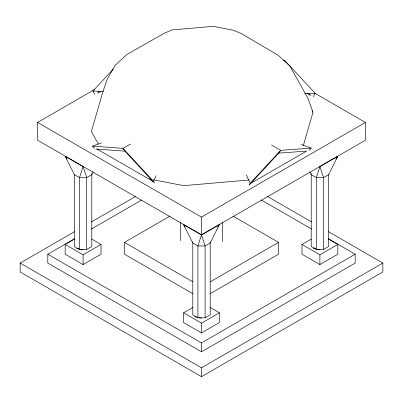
<?xml version="1.0" encoding="UTF-8"?>
<svg xmlns="http://www.w3.org/2000/svg" width="403" height="403" viewBox="0 0 403 403"><rect width="100%" height="100%" fill="white"/><g stroke="black" fill="none" stroke-linecap="round" stroke-linejoin="round"><path stroke-width="0.6" d="M303.303 145.735L312.985 112.286L307.968 98.357L289.959 66.127L277.994 55.115L241.296 33.56L233.312 30.21L213.313 26.346L172.111 29.908L164.394 33.182L127.061 54.37L115.203 65.266L107.329 78.993L102.825 92.005L91.416 131.428L98.347 144.108M93.194 171.859L91.798 174.655L86.7 177.597L79.492 177.597L74.394 174.655L65.165 156.213L83.094 166.565L79.492 177.597L79.492 249.467L86.7 249.467L91.798 246.525L91.798 173.617M309.806 171.859L311.202 174.655L316.3 177.597L323.508 177.597L328.606 174.655L337.835 156.213L319.906 166.565L316.3 177.597L316.3 249.467L323.508 249.467L328.606 246.525L328.606 174.242M154.581 183.083L153.467 181.325L156.072 175.713M197.898 317.831L197.898 245.956L201.5 234.924L219.428 224.572L210.2 243.014L205.102 245.956L197.898 245.956L192.8 243.014L183.572 224.572L201.5 234.924L205.102 245.956L205.102 317.831L197.898 317.831L192.8 314.884L192.8 241.825M313.247 96.791L315.176 93.345L284.689 60.385L283.445 60.294M249.079 185.068L250.192 183.31L280.679 150.354L311.166 148.108L309.096 150.46M217.781 227.121L219.428 224.572M335.855 159.271L337.835 156.213M249.638 184.599L278.745 153.135L280.679 150.354L271.501 145.055M94.846 94.514L92.917 91.063L113.243 69.094M99.178 91.41L97.491 93.234L100.604 91.436M314.783 93.199L365.43 122.441L365.43 140.184L201.5 234.833L37.57 140.184L37.57 122.441L94.755 89.421M130.527 144.012L122.98 148.369L92.494 146.123L94.564 148.475M328.39 231.634L382.85 263.078L382.85 271.949L201.5 376.654L20.15 271.949L20.15 263.078L74.61 231.634M91.491 221.892L135.604 196.422M328.48 238.788L355.184 254.207L355.184 263.078L201.5 351.809L47.816 263.078L47.816 254.207L74.52 238.788M91.41 229.035L141.554 200.084M91.788 239.11L101.027 244.445L101.027 254.207L83.094 264.554L65.165 254.207L65.165 244.445L74.948 238.798M65.165 244.445L83.094 254.797L101.027 244.445M192.871 293.701L124.462 254.207L124.462 242.374L170.036 216.063M250.893 183.244L306.592 151.085L278.745 153.135M37.57 122.441L201.5 217.086L365.43 122.441M210.18 281.838L278.538 242.374L278.538 254.207L210.18 293.671M210.195 307.474L219.428 312.804L219.428 322.566L201.5 332.918L183.572 322.566L183.572 312.804L192.805 307.474M328.052 238.798L337.835 244.445L337.835 254.207L319.906 264.554L301.973 254.207L301.973 244.445L311.212 239.11M195.863 316.058L194.84 316.652L197.263 317.226M314.269 247.699L313.247 248.288L316.274 249.014M205.102 317.831L210.2 314.884L210.2 241.825M183.572 312.804L201.5 323.156L219.428 312.804M301.973 244.445L319.906 254.797L337.835 244.445M47.816 254.207L201.5 342.933L355.184 254.207M20.15 263.078L201.5 367.778L382.85 263.078M92.494 146.123L101.344 142.904M249.094 180L183.733 185.647L153.573 179.824M304.633 93.703L315.176 93.345M92.917 91.063L103.46 91.426M96.025 149.024L124.92 151.15L153.603 182.161M317.483 249.301L319.906 249.88M76.434 248.288L79.462 249.014M80.676 249.301L83.094 249.88M199.077 317.665L201.5 318.244M301.137 144.455L311.166 148.108M306.995 93.431L310.597 95.516L308.491 93.234M267.396 196.422L311.509 221.892M261.446 200.084L311.59 229.035M316.3 249.467L311.202 246.525L311.202 173.617M232.964 216.063L278.538 242.374M97.068 149.1L152.767 181.259M124.462 242.374L192.82 281.838M79.492 249.467L74.394 246.525L74.394 174.242M153.467 181.325L122.98 148.369L124.92 151.15M149.8 178.197L150.495 179.229M183.572 224.572L185.219 227.121M65.165 156.213L67.145 159.271M312.083 110.629L312.985 112.286M246.283 174.892L250.192 183.31M319.906 166.565L323.508 177.597L323.508 249.467M83.094 166.565L86.7 177.597L86.7 249.467M319.906 254.797L319.906 264.554M222.562 222.416L222.562 241.604M201.5 217.086L201.5 234.833M201.5 323.156L201.5 332.918M201.5 342.933L201.5 351.809M201.5 367.778L201.5 376.654M180.489 222.113L180.489 240.682M83.094 254.797L83.094 264.554"/></g></svg>
